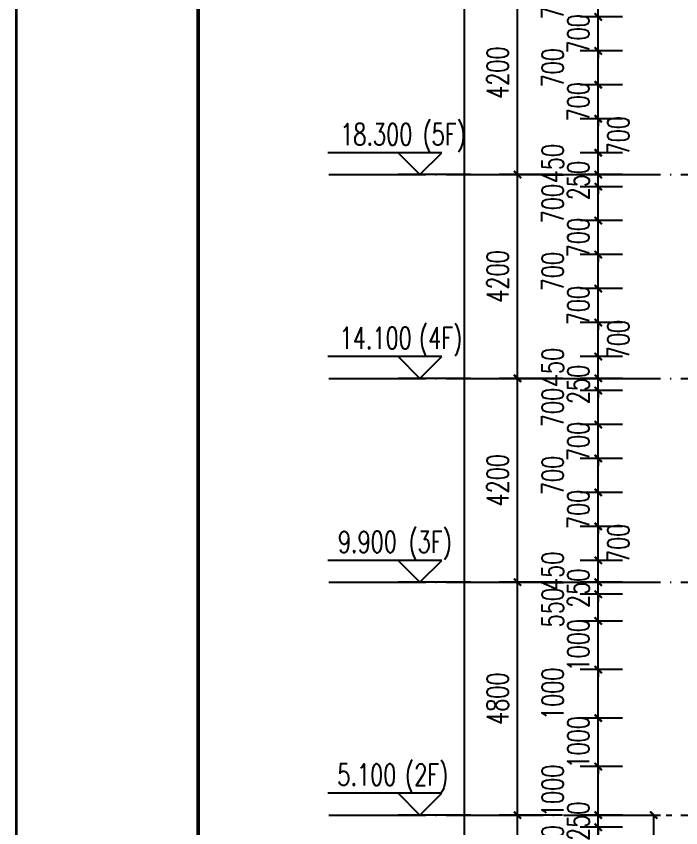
# Model space of a CAD drawing. Header units: millimetres. Extents: x 708158 to 1984082, y -168213 to -53.
# Drawn here: x 708158 to 721854, y -81118 to -64394 of the extents above; entities that cross this region are included whole.
import ezdxf

# ---------------------------------------------------------------- set-up
doc = ezdxf.new("R2010")
doc.units = ezdxf.units.MM
doc.header["$LTSCALE"] = 1000
doc.linetypes.add('DOTE', pattern=[2.42, 2, -0.2, 0.02, -0.2])
doc.layers.get('0').update_dxf_attribs({"color": 8})
for name, color, linetype in [('A-AXIS', 1, 'DOTE'), ('DIM_ELEV', 3, 'Continuous'), ('PUB_DIM', 3, 'Continuous'), ('PUB_TEXT', 7, 'Continuous')]:
    doc.layers.add(name, color=color, linetype=linetype)
doc.layers.add('图框', color=4, linetype='Continuous', lineweight=35)
doc.styles.add('_TCH_DIM', font='SIMPLEX', dxfattribs={"bigfont": 'GBCBIG'})
doc.styles.add('_TCH_DIM_T3', font='SIMPLEX', dxfattribs={"width": 0.705882, "bigfont": 'GBCBIG'})
doc.dimstyles.new('_TCH_ARCH&&150', dxfattribs={"dimtxt": 446.25, "dimasz": 150, "dimexe": 375, "dimexo": 450, "dimgap": 189.375, "dimtad": 1, "dimdec": 0, "dimzin": 0, "dimdsep": 46, "dimtxsty": '_TCH_DIM_T3', "dimblk": 'ARCHTICK', "dimcen": 0.09, "dimclrt": 7, "dimazin": 2, "dimtfac": 1, "dimtdec": 0, "dimtix": 1, "dimtmove": 2, "dimatfit": 3, "dimfxl": 1, "dimtolj": 1, "dimtzin": 0, "dimarcsym": 0})

# ---------------------------------------------------------------- blocks, each defined once
blk = doc.blocks.new('A$C998f5811')
at = {"layer": '图框', "color": 4}
blk.add_line((-126150, 89100), (-126150, 0), dxfattribs=at)
at = {"layer": '图框', "color": 4, "const_width": 74.2}
blk.add_lwpolyline([(-122400, 1500), (-1500, 1500), (-1500, 87600), (-122400, 87600)], close=True, dxfattribs=at)
blk = doc.blocks.new('_ArchTick')
at = {"color": 0, "linetype": 'ByBlock', "const_width": 0.3}
blk.add_lwpolyline([(-0.5, -0.5), (0.5, 0.5)], dxfattribs=at)
blk = doc.blocks.new('*D82')
at = {"layer": 'Defpoints', "color": 0, "transparency": 16777216}
for p in [(721100, -80857), (721297, -80857), (721100, -83107)]:
    blk.add_point(p, dxfattribs=at)
at = {"layer": 'PUB_DIM', "color": 0, "lineweight": -2, "transparency": 16777216}
for p, q in [((721297, -83107), (721297, -80857)), ((721550, -80857), (721672, -80857)), ((721550, -83107), (721672, -83107))]:
    blk.add_line(p, q, dxfattribs=at)
at = {"layer": 'PUB_DIM', "color": 0, "lineweight": -2, "transparency": 16777216, "xscale": 150, "yscale": 150, "zscale": 150}
for p, rotation in [((721297, -80857), 90), ((721297, -83107), 270)]:
    blk.add_blockref('_ArchTick', p, dxfattribs=dict(at, rotation=rotation))
at = {"layer": 'PUB_DIM', "color": 7, "transparency": 16777216, "insert": (720885, -81982), "char_height": 446.2, "attachment_point": 5, "rotation": 90, "style": '_TCH_DIM_T3'}
blk.add_mtext('\\A1;2250', dxfattribs=at)
blk = doc.blocks.new('*D175')
at = {"layer": 'Defpoints', "color": 0, "transparency": 16777216}
for p in [(717393, -37657), (719866, -37657), (719866, -85957)]:
    blk.add_point(p, dxfattribs=at)
at = {"layer": 'PUB_DIM', "color": 0, "lineweight": -2, "transparency": 16777216}
for p, q in [((719416, -37657), (717018, -37657)), ((717393, -85957), (717393, -37657)), ((719416, -85957), (717018, -85957))]:
    blk.add_line(p, q, dxfattribs=at)
at = {"layer": 'PUB_DIM', "color": 0, "lineweight": -2, "transparency": 16777216, "xscale": 150, "yscale": 150, "zscale": 150}
for p, rotation in [((717393, -37657), 90), ((717393, -85957), 270)]:
    blk.add_blockref('_ArchTick', p, dxfattribs=dict(at, rotation=rotation))
at = {"layer": 'PUB_DIM', "color": 7, "transparency": 16777216, "insert": (716980, -61807), "char_height": 446.2, "attachment_point": 5, "rotation": 90, "style": '_TCH_DIM_T3'}
blk.add_mtext('\\A1;48300', dxfattribs=at)
blk = doc.blocks.new('*D176')
at = {"layer": 'Defpoints', "color": 0, "transparency": 16777216}
for p in [(718489, -80857), (719866, -80857), (719866, -85957)]:
    blk.add_point(p, dxfattribs=at)
at = {"layer": 'PUB_DIM', "color": 0, "lineweight": -2, "transparency": 16777216}
for p, q in [((719416, -80857), (718114, -80857)), ((718489, -85957), (718489, -80857)), ((719416, -85957), (718114, -85957))]:
    blk.add_line(p, q, dxfattribs=at)
at = {"layer": 'PUB_DIM', "color": 0, "lineweight": -2, "transparency": 16777216, "xscale": 150, "yscale": 150, "zscale": 150}
for p, rotation in [((718489, -80857), 90), ((718489, -85957), 270)]:
    blk.add_blockref('_ArchTick', p, dxfattribs=dict(at, rotation=rotation))
at = {"layer": 'PUB_DIM', "color": 7, "transparency": 16777216, "insert": (718077, -83407), "char_height": 446.2, "attachment_point": 5, "rotation": 90, "style": '_TCH_DIM_T3'}
blk.add_mtext('\\A1;5100', dxfattribs=at)
blk = doc.blocks.new('*D177')
at = {"layer": 'Defpoints', "color": 0, "transparency": 16777216}
for p in [(718489, -76057), (719866, -76057), (719866, -80857)]:
    blk.add_point(p, dxfattribs=at)
at = {"layer": 'PUB_DIM', "color": 0, "lineweight": -2, "transparency": 16777216}
for p, q in [((719416, -76057), (718114, -76057)), ((718489, -80857), (718489, -76057)), ((719416, -80857), (718114, -80857))]:
    blk.add_line(p, q, dxfattribs=at)
at = {"layer": 'PUB_DIM', "color": 0, "lineweight": -2, "transparency": 16777216, "xscale": 150, "yscale": 150, "zscale": 150}
for p, rotation in [((718489, -76057), 90), ((718489, -80857), 270)]:
    blk.add_blockref('_ArchTick', p, dxfattribs=dict(at, rotation=rotation))
at = {"layer": 'PUB_DIM', "color": 7, "transparency": 16777216, "insert": (718077, -78457), "char_height": 446.2, "attachment_point": 5, "rotation": 90, "style": '_TCH_DIM_T3'}
blk.add_mtext('\\A1;4800', dxfattribs=at)
blk = doc.blocks.new('*D178')
at = {"layer": 'Defpoints', "color": 0, "transparency": 16777216}
for p in [(718489, -71857), (719866, -71857), (719866, -76057)]:
    blk.add_point(p, dxfattribs=at)
at = {"layer": 'PUB_DIM', "color": 0, "lineweight": -2, "transparency": 16777216}
for p, q in [((719416, -71857), (718114, -71857)), ((718489, -76057), (718489, -71857)), ((719416, -76057), (718114, -76057))]:
    blk.add_line(p, q, dxfattribs=at)
at = {"layer": 'PUB_DIM', "color": 0, "lineweight": -2, "transparency": 16777216, "xscale": 150, "yscale": 150, "zscale": 150}
for p, rotation in [((718489, -71857), 90), ((718489, -76057), 270)]:
    blk.add_blockref('_ArchTick', p, dxfattribs=dict(at, rotation=rotation))
at = {"layer": 'PUB_DIM', "color": 7, "transparency": 16777216, "insert": (718077, -73957), "char_height": 446.2, "attachment_point": 5, "rotation": 90, "style": '_TCH_DIM_T3'}
blk.add_mtext('\\A1;4200', dxfattribs=at)
blk = doc.blocks.new('*D179')
at = {"layer": 'Defpoints', "color": 0, "transparency": 16777216}
for p in [(718489, -67657), (719866, -67657), (719866, -71857)]:
    blk.add_point(p, dxfattribs=at)
at = {"layer": 'PUB_DIM', "color": 0, "lineweight": -2, "transparency": 16777216}
for p, q in [((719416, -67657), (718114, -67657)), ((718489, -71857), (718489, -67657)), ((719416, -71857), (718114, -71857))]:
    blk.add_line(p, q, dxfattribs=at)
at = {"layer": 'PUB_DIM', "color": 0, "lineweight": -2, "transparency": 16777216, "xscale": 150, "yscale": 150, "zscale": 150}
for p, rotation in [((718489, -67657), 90), ((718489, -71857), 270)]:
    blk.add_blockref('_ArchTick', p, dxfattribs=dict(at, rotation=rotation))
at = {"layer": 'PUB_DIM', "color": 7, "transparency": 16777216, "insert": (718077, -69757), "char_height": 446.2, "attachment_point": 5, "rotation": 90, "style": '_TCH_DIM_T3'}
blk.add_mtext('\\A1;4200', dxfattribs=at)
blk = doc.blocks.new('*D180')
at = {"layer": 'Defpoints', "color": 0, "transparency": 16777216}
for p in [(718489, -63457), (719866, -63457), (719866, -67657)]:
    blk.add_point(p, dxfattribs=at)
at = {"layer": 'PUB_DIM', "color": 0, "lineweight": -2, "transparency": 16777216}
for p, q in [((719416, -63457), (718114, -63457)), ((718489, -67657), (718489, -63457)), ((719416, -67657), (718114, -67657))]:
    blk.add_line(p, q, dxfattribs=at)
at = {"layer": 'PUB_DIM', "color": 0, "lineweight": -2, "transparency": 16777216, "xscale": 150, "yscale": 150, "zscale": 150}
for p, rotation in [((718489, -63457), 90), ((718489, -67657), 270)]:
    blk.add_blockref('_ArchTick', p, dxfattribs=dict(at, rotation=rotation))
at = {"layer": 'PUB_DIM', "color": 7, "transparency": 16777216, "insert": (718077, -65557), "char_height": 446.2, "attachment_point": 5, "rotation": 90, "style": '_TCH_DIM_T3'}
blk.add_mtext('\\A1;4200', dxfattribs=at)
blk = doc.blocks.new('*D192')
at = {"layer": 'Defpoints', "color": 0, "transparency": 16777216}
for p in [(720153, -81107), (721100, -81107), (721100, -82107)]:
    blk.add_point(p, dxfattribs=at)
at = {"layer": 'PUB_DIM', "color": 0, "lineweight": -2, "transparency": 16777216}
for p, q in [((720650, -81107), (719778, -81107)), ((720153, -82107), (720153, -81107)), ((720650, -82107), (719778, -82107))]:
    blk.add_line(p, q, dxfattribs=at)
at = {"layer": 'PUB_DIM', "color": 0, "lineweight": -2, "transparency": 16777216, "xscale": 150, "yscale": 150, "zscale": 150}
for p, rotation in [((720153, -81107), 90), ((720153, -82107), 270)]:
    blk.add_blockref('_ArchTick', p, dxfattribs=dict(at, rotation=rotation))
at = {"layer": 'PUB_DIM', "color": 7, "transparency": 16777216, "insert": (719215, -81607), "char_height": 446.2, "attachment_point": 5, "rotation": 90, "style": '_TCH_DIM_T3'}
blk.add_mtext('\\A1;1000', dxfattribs=at)
blk = doc.blocks.new('*D193')
at = {"layer": 'Defpoints', "color": 0, "transparency": 16777216}
for p in [(720153, -80857), (721100, -80857), (721100, -81107)]:
    blk.add_point(p, dxfattribs=at)
at = {"layer": 'PUB_DIM', "color": 0, "lineweight": -2, "transparency": 16777216}
for p, q in [((720153, -80857), (720153, -80707)), ((720650, -80857), (719778, -80857)), ((720153, -81107), (720153, -80857)), ((720650, -81107), (719778, -81107)), ((720153, -81107), (720153, -81257))]:
    blk.add_line(p, q, dxfattribs=at)
at = {"layer": 'PUB_DIM', "color": 0, "lineweight": -2, "transparency": 16777216, "xscale": 150, "yscale": 150, "zscale": 150}
for p, rotation in [((720153, -80857), 270), ((720153, -81107), 90)]:
    blk.add_blockref('_ArchTick', p, dxfattribs=dict(at, rotation=rotation))
at = {"layer": 'PUB_DIM', "color": 7, "transparency": 16777216, "insert": (719740, -80982), "char_height": 446.2, "attachment_point": 5, "rotation": 90, "style": '_TCH_DIM_T3'}
blk.add_mtext('\\A1;250', dxfattribs=at)
blk = doc.blocks.new('*D194')
at = {"layer": 'Defpoints', "color": 0, "transparency": 16777216}
for p in [(720153, -79857), (721100, -79857), (721100, -80857)]:
    blk.add_point(p, dxfattribs=at)
at = {"layer": 'PUB_DIM', "color": 0, "lineweight": -2, "transparency": 16777216}
for p, q in [((720650, -79857), (719778, -79857)), ((720153, -80857), (720153, -79857)), ((720650, -80857), (719778, -80857))]:
    blk.add_line(p, q, dxfattribs=at)
at = {"layer": 'PUB_DIM', "color": 0, "lineweight": -2, "transparency": 16777216, "xscale": 150, "yscale": 150, "zscale": 150}
for p, rotation in [((720153, -79857), 90), ((720153, -80857), 270)]:
    blk.add_blockref('_ArchTick', p, dxfattribs=dict(at, rotation=rotation))
at = {"layer": 'PUB_DIM', "color": 7, "transparency": 16777216, "insert": (719215, -80357), "char_height": 446.2, "attachment_point": 5, "rotation": 90, "style": '_TCH_DIM_T3'}
blk.add_mtext('\\A1;1000', dxfattribs=at)
blk = doc.blocks.new('*D195')
at = {"layer": 'Defpoints', "color": 0, "transparency": 16777216}
for p in [(720153, -78857), (721100, -78857), (721100, -79857)]:
    blk.add_point(p, dxfattribs=at)
at = {"layer": 'PUB_DIM', "color": 0, "lineweight": -2, "transparency": 16777216}
for p, q in [((720153, -78857), (720153, -78707)), ((720650, -78857), (719778, -78857)), ((720153, -79857), (720153, -78857)), ((720650, -79857), (719778, -79857)), ((720153, -79857), (720153, -80007))]:
    blk.add_line(p, q, dxfattribs=at)
at = {"layer": 'PUB_DIM', "color": 0, "lineweight": -2, "transparency": 16777216, "xscale": 150, "yscale": 150, "zscale": 150}
for p, rotation in [((720153, -78857), 270), ((720153, -79857), 90)]:
    blk.add_blockref('_ArchTick', p, dxfattribs=dict(at, rotation=rotation))
at = {"layer": 'PUB_DIM', "color": 7, "transparency": 16777216, "insert": (719740, -79357), "char_height": 446.2, "attachment_point": 5, "rotation": 90, "style": '_TCH_DIM_T3'}
blk.add_mtext('\\A1;1000', dxfattribs=at)
blk = doc.blocks.new('*D196')
at = {"layer": 'Defpoints', "color": 0, "transparency": 16777216}
for p in [(720153, -77857), (721100, -77857), (721100, -78857)]:
    blk.add_point(p, dxfattribs=at)
at = {"layer": 'PUB_DIM', "color": 0, "lineweight": -2, "transparency": 16777216}
for p, q in [((720650, -77857), (719778, -77857)), ((720153, -78857), (720153, -77857)), ((720650, -78857), (719778, -78857))]:
    blk.add_line(p, q, dxfattribs=at)
at = {"layer": 'PUB_DIM', "color": 0, "lineweight": -2, "transparency": 16777216, "xscale": 150, "yscale": 150, "zscale": 150}
for p, rotation in [((720153, -77857), 90), ((720153, -78857), 270)]:
    blk.add_blockref('_ArchTick', p, dxfattribs=dict(at, rotation=rotation))
at = {"layer": 'PUB_DIM', "color": 7, "transparency": 16777216, "insert": (719215, -78357), "char_height": 446.2, "attachment_point": 5, "rotation": 90, "style": '_TCH_DIM_T3'}
blk.add_mtext('\\A1;1000', dxfattribs=at)
blk = doc.blocks.new('*D197')
at = {"layer": 'Defpoints', "color": 0, "transparency": 16777216}
for p in [(720153, -76857), (721100, -76857), (721100, -77857)]:
    blk.add_point(p, dxfattribs=at)
at = {"layer": 'PUB_DIM', "color": 0, "lineweight": -2, "transparency": 16777216}
for p, q in [((720153, -76857), (720153, -76707)), ((720650, -76857), (719778, -76857)), ((720153, -77857), (720153, -76857)), ((720650, -77857), (719778, -77857)), ((720153, -77857), (720153, -78007))]:
    blk.add_line(p, q, dxfattribs=at)
at = {"layer": 'PUB_DIM', "color": 0, "lineweight": -2, "transparency": 16777216, "xscale": 150, "yscale": 150, "zscale": 150}
for p, rotation in [((720153, -76857), 270), ((720153, -77857), 90)]:
    blk.add_blockref('_ArchTick', p, dxfattribs=dict(at, rotation=rotation))
at = {"layer": 'PUB_DIM', "color": 7, "transparency": 16777216, "insert": (719740, -77357), "char_height": 446.2, "attachment_point": 5, "rotation": 90, "style": '_TCH_DIM_T3'}
blk.add_mtext('\\A1;1000', dxfattribs=at)
blk = doc.blocks.new('*D198')
at = {"layer": 'Defpoints', "color": 0, "transparency": 16777216}
for p in [(720153, -76307), (721100, -76307), (721100, -76857)]:
    blk.add_point(p, dxfattribs=at)
at = {"layer": 'PUB_DIM', "color": 0, "lineweight": -2, "transparency": 16777216}
for p, q in [((720650, -76307), (719778, -76307)), ((720153, -76857), (720153, -76307)), ((720650, -76857), (719778, -76857))]:
    blk.add_line(p, q, dxfattribs=at)
at = {"layer": 'PUB_DIM', "color": 0, "lineweight": -2, "transparency": 16777216, "xscale": 150, "yscale": 150, "zscale": 150}
for p, rotation in [((720153, -76307), 90), ((720153, -76857), 270)]:
    blk.add_blockref('_ArchTick', p, dxfattribs=dict(at, rotation=rotation))
at = {"layer": 'PUB_DIM', "color": 7, "transparency": 16777216, "insert": (719215, -76582), "char_height": 446.2, "attachment_point": 5, "rotation": 90, "style": '_TCH_DIM_T3'}
blk.add_mtext('\\A1;550', dxfattribs=at)
blk = doc.blocks.new('*D199')
at = {"layer": 'Defpoints', "color": 0, "transparency": 16777216}
for p in [(720153, -76057), (721100, -76057), (721100, -76307)]:
    blk.add_point(p, dxfattribs=at)
at = {"layer": 'PUB_DIM', "color": 0, "lineweight": -2, "transparency": 16777216}
for p, q in [((720153, -76057), (720153, -75907)), ((720650, -76057), (719778, -76057)), ((720153, -76307), (720153, -76057)), ((720650, -76307), (719778, -76307)), ((720153, -76307), (720153, -76457))]:
    blk.add_line(p, q, dxfattribs=at)
at = {"layer": 'PUB_DIM', "color": 0, "lineweight": -2, "transparency": 16777216, "xscale": 150, "yscale": 150, "zscale": 150}
for p, rotation in [((720153, -76057), 270), ((720153, -76307), 90)]:
    blk.add_blockref('_ArchTick', p, dxfattribs=dict(at, rotation=rotation))
at = {"layer": 'PUB_DIM', "color": 7, "transparency": 16777216, "insert": (719740, -76182), "char_height": 446.2, "attachment_point": 5, "rotation": 90, "style": '_TCH_DIM_T3'}
blk.add_mtext('\\A1;250', dxfattribs=at)
blk = doc.blocks.new('*D200')
at = {"layer": 'Defpoints', "color": 0, "transparency": 16777216}
for p in [(720153, -75607), (721100, -75607), (721100, -76057)]:
    blk.add_point(p, dxfattribs=at)
at = {"layer": 'PUB_DIM', "color": 0, "lineweight": -2, "transparency": 16777216}
for p, q in [((720650, -75607), (719778, -75607)), ((720153, -76057), (720153, -75607)), ((720650, -76057), (719778, -76057))]:
    blk.add_line(p, q, dxfattribs=at)
at = {"layer": 'PUB_DIM', "color": 0, "lineweight": -2, "transparency": 16777216, "xscale": 150, "yscale": 150, "zscale": 150}
for p, rotation in [((720153, -75607), 90), ((720153, -76057), 270)]:
    blk.add_blockref('_ArchTick', p, dxfattribs=dict(at, rotation=rotation))
at = {"layer": 'PUB_DIM', "color": 7, "transparency": 16777216, "insert": (719215, -75832), "char_height": 446.2, "attachment_point": 5, "rotation": 90, "style": '_TCH_DIM_T3'}
blk.add_mtext('\\A1;450', dxfattribs=at)
blk = doc.blocks.new('*D201')
at = {"layer": 'Defpoints', "color": 0, "transparency": 16777216}
for p in [(720153, -74907), (721100, -74907), (721100, -75607)]:
    blk.add_point(p, dxfattribs=at)
at = {"layer": 'PUB_DIM', "color": 0, "lineweight": -2, "transparency": 16777216}
for p, q in [((720650, -74907), (719778, -74907)), ((720153, -75607), (720153, -74907)), ((720650, -75607), (719778, -75607))]:
    blk.add_line(p, q, dxfattribs=at)
at = {"layer": 'PUB_DIM', "color": 0, "lineweight": -2, "transparency": 16777216, "xscale": 150, "yscale": 150, "zscale": 150}
for p, rotation in [((720153, -74907), 90), ((720153, -75607), 270)]:
    blk.add_blockref('_ArchTick', p, dxfattribs=dict(at, rotation=rotation))
at = {"layer": 'PUB_DIM', "color": 7, "transparency": 16777216, "insert": (720565, -75257), "char_height": 446.2, "attachment_point": 5, "rotation": 90, "style": '_TCH_DIM_T3'}
blk.add_mtext('\\A1;700', dxfattribs=at)
blk = doc.blocks.new('*D202')
at = {"layer": 'Defpoints', "color": 0, "transparency": 16777216}
for p in [(720153, -74207), (721100, -74207), (721100, -74907)]:
    blk.add_point(p, dxfattribs=at)
at = {"layer": 'PUB_DIM', "color": 0, "lineweight": -2, "transparency": 16777216}
for p, q in [((720153, -74207), (720153, -74057)), ((720650, -74207), (719778, -74207)), ((720153, -74907), (720153, -74207)), ((720650, -74907), (719778, -74907)), ((720153, -74907), (720153, -75057))]:
    blk.add_line(p, q, dxfattribs=at)
at = {"layer": 'PUB_DIM', "color": 0, "lineweight": -2, "transparency": 16777216, "xscale": 150, "yscale": 150, "zscale": 150}
for p, rotation in [((720153, -74207), 270), ((720153, -74907), 90)]:
    blk.add_blockref('_ArchTick', p, dxfattribs=dict(at, rotation=rotation))
at = {"layer": 'PUB_DIM', "color": 7, "transparency": 16777216, "insert": (719740, -74557), "char_height": 446.2, "attachment_point": 5, "rotation": 90, "style": '_TCH_DIM_T3'}
blk.add_mtext('\\A1;700', dxfattribs=at)
blk = doc.blocks.new('*D203')
at = {"layer": 'Defpoints', "color": 0, "transparency": 16777216}
for p in [(720153, -73507), (721100, -73507), (721100, -74207)]:
    blk.add_point(p, dxfattribs=at)
at = {"layer": 'PUB_DIM', "color": 0, "lineweight": -2, "transparency": 16777216}
for p, q in [((720650, -73507), (719778, -73507)), ((720153, -74207), (720153, -73507)), ((720650, -74207), (719778, -74207))]:
    blk.add_line(p, q, dxfattribs=at)
at = {"layer": 'PUB_DIM', "color": 0, "lineweight": -2, "transparency": 16777216, "xscale": 150, "yscale": 150, "zscale": 150}
for p, rotation in [((720153, -73507), 90), ((720153, -74207), 270)]:
    blk.add_blockref('_ArchTick', p, dxfattribs=dict(at, rotation=rotation))
at = {"layer": 'PUB_DIM', "color": 7, "transparency": 16777216, "insert": (719215, -73857), "char_height": 446.2, "attachment_point": 5, "rotation": 90, "style": '_TCH_DIM_T3'}
blk.add_mtext('\\A1;700', dxfattribs=at)
blk = doc.blocks.new('*D204')
at = {"layer": 'Defpoints', "color": 0, "transparency": 16777216}
for p in [(720153, -72807), (721100, -72807), (721100, -73507)]:
    blk.add_point(p, dxfattribs=at)
at = {"layer": 'PUB_DIM', "color": 0, "lineweight": -2, "transparency": 16777216}
for p, q in [((720153, -72807), (720153, -72657)), ((720650, -72807), (719778, -72807)), ((720153, -73507), (720153, -72807)), ((720650, -73507), (719778, -73507)), ((720153, -73507), (720153, -73657))]:
    blk.add_line(p, q, dxfattribs=at)
at = {"layer": 'PUB_DIM', "color": 0, "lineweight": -2, "transparency": 16777216, "xscale": 150, "yscale": 150, "zscale": 150}
for p, rotation in [((720153, -72807), 270), ((720153, -73507), 90)]:
    blk.add_blockref('_ArchTick', p, dxfattribs=dict(at, rotation=rotation))
at = {"layer": 'PUB_DIM', "color": 7, "transparency": 16777216, "insert": (719740, -73157), "char_height": 446.2, "attachment_point": 5, "rotation": 90, "style": '_TCH_DIM_T3'}
blk.add_mtext('\\A1;700', dxfattribs=at)
blk = doc.blocks.new('*D205')
at = {"layer": 'Defpoints', "color": 0, "transparency": 16777216}
for p in [(720153, -72107), (721100, -72107), (721100, -72807)]:
    blk.add_point(p, dxfattribs=at)
at = {"layer": 'PUB_DIM', "color": 0, "lineweight": -2, "transparency": 16777216}
for p, q in [((720650, -72107), (719778, -72107)), ((720153, -72807), (720153, -72107)), ((720650, -72807), (719778, -72807))]:
    blk.add_line(p, q, dxfattribs=at)
at = {"layer": 'PUB_DIM', "color": 0, "lineweight": -2, "transparency": 16777216, "xscale": 150, "yscale": 150, "zscale": 150}
for p, rotation in [((720153, -72107), 90), ((720153, -72807), 270)]:
    blk.add_blockref('_ArchTick', p, dxfattribs=dict(at, rotation=rotation))
at = {"layer": 'PUB_DIM', "color": 7, "transparency": 16777216, "insert": (719215, -72457), "char_height": 446.2, "attachment_point": 5, "rotation": 90, "style": '_TCH_DIM_T3'}
blk.add_mtext('\\A1;700', dxfattribs=at)
blk = doc.blocks.new('*D206')
at = {"layer": 'Defpoints', "color": 0, "transparency": 16777216}
for p in [(720153, -71857), (721100, -71857), (721100, -72107)]:
    blk.add_point(p, dxfattribs=at)
at = {"layer": 'PUB_DIM', "color": 0, "lineweight": -2, "transparency": 16777216}
for p, q in [((720153, -71857), (720153, -71707)), ((720650, -71857), (719778, -71857)), ((720153, -72107), (720153, -71857)), ((720650, -72107), (719778, -72107)), ((720153, -72107), (720153, -72257))]:
    blk.add_line(p, q, dxfattribs=at)
at = {"layer": 'PUB_DIM', "color": 0, "lineweight": -2, "transparency": 16777216, "xscale": 150, "yscale": 150, "zscale": 150}
for p, rotation in [((720153, -71857), 270), ((720153, -72107), 90)]:
    blk.add_blockref('_ArchTick', p, dxfattribs=dict(at, rotation=rotation))
at = {"layer": 'PUB_DIM', "color": 7, "transparency": 16777216, "insert": (719740, -71982), "char_height": 446.2, "attachment_point": 5, "rotation": 90, "style": '_TCH_DIM_T3'}
blk.add_mtext('\\A1;250', dxfattribs=at)
blk = doc.blocks.new('*D207')
at = {"layer": 'Defpoints', "color": 0, "transparency": 16777216}
for p in [(720153, -71407), (721100, -71407), (721100, -71857)]:
    blk.add_point(p, dxfattribs=at)
at = {"layer": 'PUB_DIM', "color": 0, "lineweight": -2, "transparency": 16777216}
for p, q in [((720650, -71407), (719778, -71407)), ((720153, -71857), (720153, -71407)), ((720650, -71857), (719778, -71857))]:
    blk.add_line(p, q, dxfattribs=at)
at = {"layer": 'PUB_DIM', "color": 0, "lineweight": -2, "transparency": 16777216, "xscale": 150, "yscale": 150, "zscale": 150}
for p, rotation in [((720153, -71407), 90), ((720153, -71857), 270)]:
    blk.add_blockref('_ArchTick', p, dxfattribs=dict(at, rotation=rotation))
at = {"layer": 'PUB_DIM', "color": 7, "transparency": 16777216, "insert": (719215, -71632), "char_height": 446.2, "attachment_point": 5, "rotation": 90, "style": '_TCH_DIM_T3'}
blk.add_mtext('\\A1;450', dxfattribs=at)
blk = doc.blocks.new('*D208')
at = {"layer": 'Defpoints', "color": 0, "transparency": 16777216}
for p in [(720153, -70707), (721100, -70707), (721100, -71407)]:
    blk.add_point(p, dxfattribs=at)
at = {"layer": 'PUB_DIM', "color": 0, "lineweight": -2, "transparency": 16777216}
for p, q in [((720650, -70707), (719778, -70707)), ((720153, -71407), (720153, -70707)), ((720650, -71407), (719778, -71407))]:
    blk.add_line(p, q, dxfattribs=at)
at = {"layer": 'PUB_DIM', "color": 0, "lineweight": -2, "transparency": 16777216, "xscale": 150, "yscale": 150, "zscale": 150}
for p, rotation in [((720153, -70707), 90), ((720153, -71407), 270)]:
    blk.add_blockref('_ArchTick', p, dxfattribs=dict(at, rotation=rotation))
at = {"layer": 'PUB_DIM', "color": 7, "transparency": 16777216, "insert": (720565, -71057), "char_height": 446.2, "attachment_point": 5, "rotation": 90, "style": '_TCH_DIM_T3'}
blk.add_mtext('\\A1;700', dxfattribs=at)
blk = doc.blocks.new('*D209')
at = {"layer": 'Defpoints', "color": 0, "transparency": 16777216}
for p in [(720153, -70007), (721100, -70007), (721100, -70707)]:
    blk.add_point(p, dxfattribs=at)
at = {"layer": 'PUB_DIM', "color": 0, "lineweight": -2, "transparency": 16777216}
for p, q in [((720153, -70007), (720153, -69857)), ((720650, -70007), (719778, -70007)), ((720153, -70707), (720153, -70007)), ((720650, -70707), (719778, -70707)), ((720153, -70707), (720153, -70857))]:
    blk.add_line(p, q, dxfattribs=at)
at = {"layer": 'PUB_DIM', "color": 0, "lineweight": -2, "transparency": 16777216, "xscale": 150, "yscale": 150, "zscale": 150}
for p, rotation in [((720153, -70007), 270), ((720153, -70707), 90)]:
    blk.add_blockref('_ArchTick', p, dxfattribs=dict(at, rotation=rotation))
at = {"layer": 'PUB_DIM', "color": 7, "transparency": 16777216, "insert": (719740, -70357), "char_height": 446.2, "attachment_point": 5, "rotation": 90, "style": '_TCH_DIM_T3'}
blk.add_mtext('\\A1;700', dxfattribs=at)
blk = doc.blocks.new('*D210')
at = {"layer": 'Defpoints', "color": 0, "transparency": 16777216}
for p in [(720153, -69307), (721100, -69307), (721100, -70007)]:
    blk.add_point(p, dxfattribs=at)
at = {"layer": 'PUB_DIM', "color": 0, "lineweight": -2, "transparency": 16777216}
for p, q in [((720650, -69307), (719778, -69307)), ((720153, -70007), (720153, -69307)), ((720650, -70007), (719778, -70007))]:
    blk.add_line(p, q, dxfattribs=at)
at = {"layer": 'PUB_DIM', "color": 0, "lineweight": -2, "transparency": 16777216, "xscale": 150, "yscale": 150, "zscale": 150}
for p, rotation in [((720153, -69307), 90), ((720153, -70007), 270)]:
    blk.add_blockref('_ArchTick', p, dxfattribs=dict(at, rotation=rotation))
at = {"layer": 'PUB_DIM', "color": 7, "transparency": 16777216, "insert": (719215, -69657), "char_height": 446.2, "attachment_point": 5, "rotation": 90, "style": '_TCH_DIM_T3'}
blk.add_mtext('\\A1;700', dxfattribs=at)
blk = doc.blocks.new('*D211')
at = {"layer": 'Defpoints', "color": 0, "transparency": 16777216}
for p in [(720153, -68607), (721100, -68607), (721100, -69307)]:
    blk.add_point(p, dxfattribs=at)
at = {"layer": 'PUB_DIM', "color": 0, "lineweight": -2, "transparency": 16777216}
for p, q in [((720153, -68607), (720153, -68457)), ((720650, -68607), (719778, -68607)), ((720153, -69307), (720153, -68607)), ((720650, -69307), (719778, -69307)), ((720153, -69307), (720153, -69457))]:
    blk.add_line(p, q, dxfattribs=at)
at = {"layer": 'PUB_DIM', "color": 0, "lineweight": -2, "transparency": 16777216, "xscale": 150, "yscale": 150, "zscale": 150}
for p, rotation in [((720153, -68607), 270), ((720153, -69307), 90)]:
    blk.add_blockref('_ArchTick', p, dxfattribs=dict(at, rotation=rotation))
at = {"layer": 'PUB_DIM', "color": 7, "transparency": 16777216, "insert": (719740, -68957), "char_height": 446.2, "attachment_point": 5, "rotation": 90, "style": '_TCH_DIM_T3'}
blk.add_mtext('\\A1;700', dxfattribs=at)
blk = doc.blocks.new('*D212')
at = {"layer": 'Defpoints', "color": 0, "transparency": 16777216}
for p in [(720153, -67907), (721100, -67907), (721100, -68607)]:
    blk.add_point(p, dxfattribs=at)
at = {"layer": 'PUB_DIM', "color": 0, "lineweight": -2, "transparency": 16777216}
for p, q in [((720650, -67907), (719778, -67907)), ((720153, -68607), (720153, -67907)), ((720650, -68607), (719778, -68607))]:
    blk.add_line(p, q, dxfattribs=at)
at = {"layer": 'PUB_DIM', "color": 0, "lineweight": -2, "transparency": 16777216, "xscale": 150, "yscale": 150, "zscale": 150}
for p, rotation in [((720153, -67907), 90), ((720153, -68607), 270)]:
    blk.add_blockref('_ArchTick', p, dxfattribs=dict(at, rotation=rotation))
at = {"layer": 'PUB_DIM', "color": 7, "transparency": 16777216, "insert": (719215, -68257), "char_height": 446.2, "attachment_point": 5, "rotation": 90, "style": '_TCH_DIM_T3'}
blk.add_mtext('\\A1;700', dxfattribs=at)
blk = doc.blocks.new('*D213')
at = {"layer": 'Defpoints', "color": 0, "transparency": 16777216}
for p in [(720153, -67657), (721100, -67657), (721100, -67907)]:
    blk.add_point(p, dxfattribs=at)
at = {"layer": 'PUB_DIM', "color": 0, "lineweight": -2, "transparency": 16777216}
for p, q in [((720153, -67657), (720153, -67507)), ((720650, -67657), (719778, -67657)), ((720153, -67907), (720153, -67657)), ((720650, -67907), (719778, -67907)), ((720153, -67907), (720153, -68057))]:
    blk.add_line(p, q, dxfattribs=at)
at = {"layer": 'PUB_DIM', "color": 0, "lineweight": -2, "transparency": 16777216, "xscale": 150, "yscale": 150, "zscale": 150}
for p, rotation in [((720153, -67657), 270), ((720153, -67907), 90)]:
    blk.add_blockref('_ArchTick', p, dxfattribs=dict(at, rotation=rotation))
at = {"layer": 'PUB_DIM', "color": 7, "transparency": 16777216, "insert": (719740, -67782), "char_height": 446.2, "attachment_point": 5, "rotation": 90, "style": '_TCH_DIM_T3'}
blk.add_mtext('\\A1;250', dxfattribs=at)
blk = doc.blocks.new('*D214')
at = {"layer": 'Defpoints', "color": 0, "transparency": 16777216}
for p in [(720153, -67207), (721100, -67207), (721100, -67657)]:
    blk.add_point(p, dxfattribs=at)
at = {"layer": 'PUB_DIM', "color": 0, "lineweight": -2, "transparency": 16777216}
for p, q in [((720650, -67207), (719778, -67207)), ((720153, -67657), (720153, -67207)), ((720650, -67657), (719778, -67657))]:
    blk.add_line(p, q, dxfattribs=at)
at = {"layer": 'PUB_DIM', "color": 0, "lineweight": -2, "transparency": 16777216, "xscale": 150, "yscale": 150, "zscale": 150}
for p, rotation in [((720153, -67207), 90), ((720153, -67657), 270)]:
    blk.add_blockref('_ArchTick', p, dxfattribs=dict(at, rotation=rotation))
at = {"layer": 'PUB_DIM', "color": 7, "transparency": 16777216, "insert": (719215, -67432), "char_height": 446.2, "attachment_point": 5, "rotation": 90, "style": '_TCH_DIM_T3'}
blk.add_mtext('\\A1;450', dxfattribs=at)
blk = doc.blocks.new('*D215')
at = {"layer": 'Defpoints', "color": 0, "transparency": 16777216}
for p in [(720153, -66507), (721100, -66507), (721100, -67207)]:
    blk.add_point(p, dxfattribs=at)
at = {"layer": 'PUB_DIM', "color": 0, "lineweight": -2, "transparency": 16777216}
for p, q in [((720650, -66507), (719778, -66507)), ((720153, -67207), (720153, -66507)), ((720650, -67207), (719778, -67207))]:
    blk.add_line(p, q, dxfattribs=at)
at = {"layer": 'PUB_DIM', "color": 0, "lineweight": -2, "transparency": 16777216, "xscale": 150, "yscale": 150, "zscale": 150}
for p, rotation in [((720153, -66507), 90), ((720153, -67207), 270)]:
    blk.add_blockref('_ArchTick', p, dxfattribs=dict(at, rotation=rotation))
at = {"layer": 'PUB_DIM', "color": 7, "transparency": 16777216, "insert": (720565, -66857), "char_height": 446.2, "attachment_point": 5, "rotation": 90, "style": '_TCH_DIM_T3'}
blk.add_mtext('\\A1;700', dxfattribs=at)
blk = doc.blocks.new('*D216')
at = {"layer": 'Defpoints', "color": 0, "transparency": 16777216}
for p in [(720153, -65807), (721100, -65807), (721100, -66507)]:
    blk.add_point(p, dxfattribs=at)
at = {"layer": 'PUB_DIM', "color": 0, "lineweight": -2, "transparency": 16777216}
for p, q in [((720153, -65807), (720153, -65657)), ((720650, -65807), (719778, -65807)), ((720153, -66507), (720153, -65807)), ((720650, -66507), (719778, -66507)), ((720153, -66507), (720153, -66657))]:
    blk.add_line(p, q, dxfattribs=at)
at = {"layer": 'PUB_DIM', "color": 0, "lineweight": -2, "transparency": 16777216, "xscale": 150, "yscale": 150, "zscale": 150}
for p, rotation in [((720153, -65807), 270), ((720153, -66507), 90)]:
    blk.add_blockref('_ArchTick', p, dxfattribs=dict(at, rotation=rotation))
at = {"layer": 'PUB_DIM', "color": 7, "transparency": 16777216, "insert": (719740, -66157), "char_height": 446.2, "attachment_point": 5, "rotation": 90, "style": '_TCH_DIM_T3'}
blk.add_mtext('\\A1;700', dxfattribs=at)
blk = doc.blocks.new('*D217')
at = {"layer": 'Defpoints', "color": 0, "transparency": 16777216}
for p in [(720153, -65107), (721100, -65107), (721100, -65807)]:
    blk.add_point(p, dxfattribs=at)
at = {"layer": 'PUB_DIM', "color": 0, "lineweight": -2, "transparency": 16777216}
for p, q in [((720650, -65107), (719778, -65107)), ((720153, -65807), (720153, -65107)), ((720650, -65807), (719778, -65807))]:
    blk.add_line(p, q, dxfattribs=at)
at = {"layer": 'PUB_DIM', "color": 0, "lineweight": -2, "transparency": 16777216, "xscale": 150, "yscale": 150, "zscale": 150}
for p, rotation in [((720153, -65107), 90), ((720153, -65807), 270)]:
    blk.add_blockref('_ArchTick', p, dxfattribs=dict(at, rotation=rotation))
at = {"layer": 'PUB_DIM', "color": 7, "transparency": 16777216, "insert": (719215, -65457), "char_height": 446.2, "attachment_point": 5, "rotation": 90, "style": '_TCH_DIM_T3'}
blk.add_mtext('\\A1;700', dxfattribs=at)
blk = doc.blocks.new('*D218')
at = {"layer": 'Defpoints', "color": 0, "transparency": 16777216}
for p in [(720153, -64407), (721100, -64407), (721100, -65107)]:
    blk.add_point(p, dxfattribs=at)
at = {"layer": 'PUB_DIM', "color": 0, "lineweight": -2, "transparency": 16777216}
for p, q in [((720153, -64407), (720153, -64257)), ((720650, -64407), (719778, -64407)), ((720153, -65107), (720153, -64407)), ((720650, -65107), (719778, -65107)), ((720153, -65107), (720153, -65257))]:
    blk.add_line(p, q, dxfattribs=at)
at = {"layer": 'PUB_DIM', "color": 0, "lineweight": -2, "transparency": 16777216, "xscale": 150, "yscale": 150, "zscale": 150}
for p, rotation in [((720153, -64407), 270), ((720153, -65107), 90)]:
    blk.add_blockref('_ArchTick', p, dxfattribs=dict(at, rotation=rotation))
at = {"layer": 'PUB_DIM', "color": 7, "transparency": 16777216, "insert": (719740, -64757), "char_height": 446.2, "attachment_point": 5, "rotation": 90, "style": '_TCH_DIM_T3'}
blk.add_mtext('\\A1;700', dxfattribs=at)
blk = doc.blocks.new('*D219')
at = {"layer": 'Defpoints', "color": 0, "transparency": 16777216}
for p in [(720153, -63707), (721100, -63707), (721100, -64407)]:
    blk.add_point(p, dxfattribs=at)
at = {"layer": 'PUB_DIM', "color": 0, "lineweight": -2, "transparency": 16777216}
for p, q in [((720650, -63707), (719778, -63707)), ((720153, -64407), (720153, -63707)), ((720650, -64407), (719778, -64407))]:
    blk.add_line(p, q, dxfattribs=at)
at = {"layer": 'PUB_DIM', "color": 0, "lineweight": -2, "transparency": 16777216, "xscale": 150, "yscale": 150, "zscale": 150}
for p, rotation in [((720153, -63707), 90), ((720153, -64407), 270)]:
    blk.add_blockref('_ArchTick', p, dxfattribs=dict(at, rotation=rotation))
at = {"layer": 'PUB_DIM', "color": 7, "transparency": 16777216, "insert": (719215, -64057), "char_height": 446.2, "attachment_point": 5, "rotation": 90, "style": '_TCH_DIM_T3'}
blk.add_mtext('\\A1;700', dxfattribs=at)

msp = doc.modelspace()

# ---------------------------------------------------------------- linework, layer by layer
at = {"layer": 'A-AXIS'}
for p, q in [((714598, -67656.7), (825203.3, -67656.7)), ((714598, -71856.7), (825203.3, -71856.7)), ((714598, -76056.7), (825203.3, -76056.7)), ((714598, -80856.7), (825203.3, -80856.7))]:
    msp.add_line(p, q, dxfattribs=at)
at = {"layer": 'DIM_ELEV'}
for p, q in [((716928, -67206.7), (714580.5, -67206.7)), ((716478, -67656.7), (716028, -67206.7)), ((716478, -67656.7), (716928, -67206.7)), ((717528, -67656.7), (716028, -67656.7)), ((716928, -71406.7), (714580.5, -71406.7)), ((716478, -71856.7), (716028, -71406.7)), ((716478, -71856.7), (716928, -71406.7)), ((717528, -71856.7), (716028, -71856.7)), ((716928, -75606.7), (714580.5, -75606.7)), ((716478, -76056.7), (716028, -75606.7)), ((716478, -76056.7), (716928, -75606.7)), ((717528, -76056.7), (716028, -76056.7)), ((716928, -80406.7), (714580.5, -80406.7)), ((716478, -80856.7), (716028, -80406.7)), ((716478, -80856.7), (716928, -80406.7)), ((717528, -80856.7), (716028, -80856.7))]:
    msp.add_line(p, q, dxfattribs=at)

# ---------------------------------------------------------------- block references
msp.add_blockref('A$C998f5811', (834307.6, -107699.9))

# ---------------------------------------------------------------- texts
at = {"layer": 'PUB_TEXT', "style": '_TCH_DIM', "width": 0.705882}
for s, p in [('(5F)', (716530.5, -67049.2)), ('18.300', (714835.5, -67049.2)), ('(4F)', (716458.5, -71249.2)), ('14.100', (714823.5, -71249.2)), ('(3F)', (716242.5, -75449.2)), ('9.900', (714787.5, -75449.2)), ('(2F)', (716170.5, -80249.2)), ('5.100', (714775.5, -80249.2))]:
    msp.add_text(s, height=446.25, dxfattribs=at).set_placement(p)

# ---------------------------------------------------------------- dimensions: what is measured, and where the dimension line sits
at = {"layer": 'PUB_DIM'}
for p1, p2, distance, picture, middle in [((719865.9, -85956.7), (719865.9, -37656.7), 2473.1, '*D175', (716980.3, -61806.7)), ((719865.9, -67656.7), (719865.9, -63456.7), 1376.7, '*D180', (718076.7, -65556.7)), ((721100.5, -65106.7), (721100.5, -64406.7), 947.8, '*D218', (719740.2, -64756.7)), ((721100.5, -66506.7), (721100.5, -65806.7), 947.8, '*D216', (719740.2, -66156.7)), ((721100.5, -67906.7), (721100.5, -67656.7), 947.8, '*D213', (719740.2, -67781.7)), ((719865.9, -71856.7), (719865.9, -67656.7), 1376.7, '*D179', (718076.7, -69756.7)), ((721100.5, -69306.7), (721100.5, -68606.7), 947.8, '*D211', (719740.2, -68956.7)), ((721100.5, -70706.7), (721100.5, -70006.7), 947.8, '*D209', (719740.2, -70356.7)), ((721100.5, -72106.7), (721100.5, -71856.7), 947.8, '*D206', (719740.2, -71981.7)), ((719865.9, -76056.7), (719865.9, -71856.7), 1376.7, '*D178', (718076.7, -73956.7)), ((721100.5, -73506.7), (721100.5, -72806.7), 947.8, '*D204', (719740.2, -73156.7)), ((721100.5, -74906.7), (721100.5, -74206.7), 947.8, '*D202', (719740.2, -74556.7)), ((721100.5, -76306.7), (721100.5, -76056.7), 947.8, '*D199', (719740.2, -76181.7)), ((719865.9, -80856.7), (719865.9, -76056.7), 1376.7, '*D177', (718076.7, -78456.7)), ((721100.5, -77856.7), (721100.5, -76856.7), 947.8, '*D197', (719740.2, -77356.7)), ((721100.5, -79856.7), (721100.5, -78856.7), 947.8, '*D195', (719740.2, -79356.7)), ((721100.5, -81106.7), (721100.5, -80856.7), 947.8, '*D193', (719740.2, -80981.7)), ((719865.9, -85956.7), (719865.9, -80856.7), 1376.7, '*D176', (718076.7, -83406.7)), ((721100.5, -83106.7), (721100.5, -80856.7), -196.6, '*D82', (720884.6, -81981.7))]:
    dim = msp.add_aligned_dim(p1=p1, p2=p2, distance=distance, dimstyle='_TCH_ARCH&&150', dxfattribs=at)
    dim.commit()
    dim.dimension.update_dxf_attribs({"geometry": picture, "text_midpoint": middle})
for base, p1, p2, picture, middle in [((720152.7, -63706.7), (721100.5, -64406.7), (721100.5, -63706.7), '*D219', (719215.2, -64056.7)), ((720152.7, -65106.7), (721100.5, -65806.7), (721100.5, -65106.7), '*D217', (719215.2, -65456.7)), ((720152.7, -66506.7), (721100.5, -67206.7), (721100.5, -66506.7), '*D215', (720565.2, -66856.7)), ((720152.7, -67206.7), (721100.5, -67656.7), (721100.5, -67206.7), '*D214', (719215.2, -67431.7)), ((720152.7, -67906.7), (721100.5, -68606.7), (721100.5, -67906.7), '*D212', (719215.2, -68256.7)), ((720152.7, -69306.7), (721100.5, -70006.7), (721100.5, -69306.7), '*D210', (719215.2, -69656.7)), ((720152.7, -70706.7), (721100.5, -71406.7), (721100.5, -70706.7), '*D208', (720565.2, -71056.7)), ((720152.7, -71406.7), (721100.5, -71856.7), (721100.5, -71406.7), '*D207', (719215.2, -71631.7)), ((720152.7, -72106.7), (721100.5, -72806.7), (721100.5, -72106.7), '*D205', (719215.2, -72456.7)), ((720152.7, -73506.7), (721100.5, -74206.7), (721100.5, -73506.7), '*D203', (719215.2, -73856.7)), ((720152.7, -74906.7), (721100.5, -75606.7), (721100.5, -74906.7), '*D201', (720565.2, -75256.7)), ((720152.7, -75606.7), (721100.5, -76056.7), (721100.5, -75606.7), '*D200', (719215.2, -75831.7)), ((720152.7, -76306.7), (721100.5, -76856.7), (721100.5, -76306.7), '*D198', (719215.2, -76581.7)), ((720152.7, -77856.7), (721100.5, -78856.7), (721100.5, -77856.7), '*D196', (719215.2, -78356.7)), ((720152.7, -79856.7), (721100.5, -80856.7), (721100.5, -79856.7), '*D194', (719215.2, -80356.7)), ((720152.7, -81106.7), (721100.5, -82106.7), (721100.5, -81106.7), '*D192', (719215.2, -81606.7))]:
    dim = msp.add_linear_dim(base=base, p1=p1, p2=p2, angle=90, dimstyle='_TCH_ARCH&&150', dxfattribs=at)
    dim.commit()
    dim.dimension.update_dxf_attribs({"geometry": picture, "text_midpoint": middle, "dimtype": 129})

doc.saveas('drawing.dxf')
